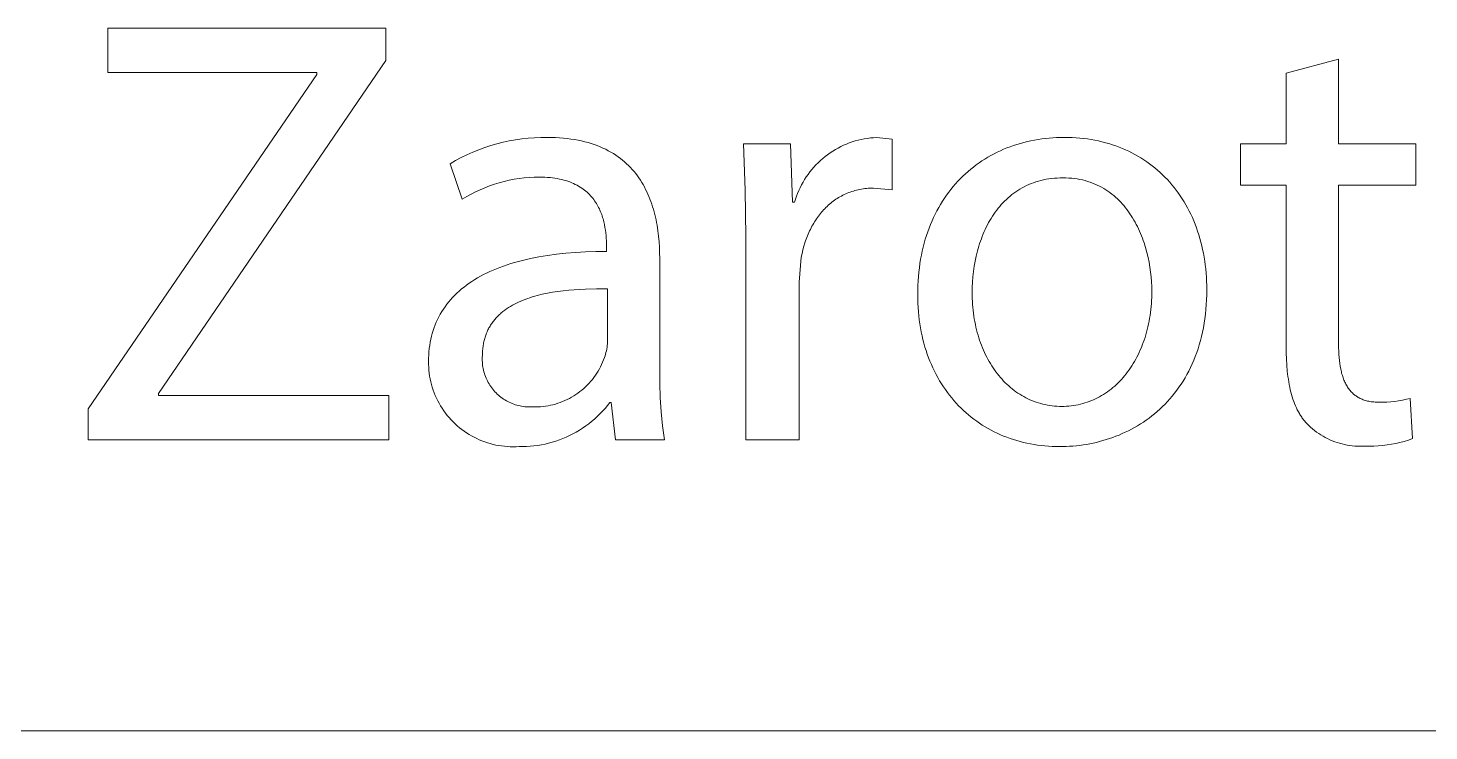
# Model space of a CAD drawing. Header units: millimetres. Extents: x -987 to 2591, y -102 to 2398.
# Drawn here: x 1984.7 to 2066.8, y -101.8 to -60.6 of the extents above; entities that cross this region are included whole.
import ezdxf

# ---------------------------------------------------------------- set-up
doc = ezdxf.new("R2010")
doc.units = ezdxf.units.MM
doc.header["$MEASUREMENT"] = 0
doc.layers.add('Domyślny', color=7, linetype='Continuous', true_color=0x000000)

msp = doc.modelspace()

# ---------------------------------------------------------------- linework, layer by layer
at = {"layer": 'Domyślny', "color": 18, "lineweight": 15, "true_color": 0x000000}
for p, q in [((1989.422, -63.223), (1989.422, -60.614)), ((1989.422, -60.614), (2005.72, -60.614)), ((2005.72, -60.614), (2005.72, -62.508)), ((2005.72, -62.508), (1992.4, -82.023)), ((2058.479, -63.262), (2061.552, -62.44)), ((2061.552, -62.44), (2061.552, -67.408)), ((1988.278, -82.928), (2001.669, -63.33)), ((2001.669, -63.223), (1989.422, -63.223)), ((2001.669, -63.33), (2001.669, -63.223)), ((2058.479, -67.408), (2058.479, -63.262)), ((2012.221, -67.396), (2012.583, -67.305)), ((2012.583, -67.305), (2012.948, -67.227)), ((2012.948, -67.227), (2013.316, -67.161)), ((2013.316, -67.161), (2013.686, -67.108)), ((2013.686, -67.108), (2014.057, -67.068)), ((2014.057, -67.068), (2014.429, -67.041)), ((2014.429, -67.041), (2014.802, -67.026)), ((2014.802, -67.026), (2015.176, -67.025)), ((2015.176, -67.025), (2015.421, -67.027)), ((2015.421, -67.027), (2015.66, -67.035)), ((2015.66, -67.035), (2015.894, -67.048)), ((2015.894, -67.048), (2016.122, -67.066)), ((2016.122, -67.066), (2016.344, -67.089)), ((2016.344, -67.089), (2016.561, -67.117)), ((2016.561, -67.117), (2016.772, -67.15)), ((2016.772, -67.15), (2016.978, -67.187)), ((2016.978, -67.187), (2017.178, -67.229)), ((2017.178, -67.229), (2017.373, -67.276)), ((2017.373, -67.276), (2017.563, -67.327)), ((2032.877, -67.347), (2033.048, -67.287)), ((2033.048, -67.287), (2033.222, -67.233)), ((2033.222, -67.233), (2033.397, -67.185)), ((2033.397, -67.185), (2033.573, -67.143)), ((2033.573, -67.143), (2033.751, -67.108)), ((2033.751, -67.108), (2033.93, -67.078)), ((2033.93, -67.078), (2034.111, -67.055)), ((2034.111, -67.055), (2034.291, -67.038)), ((2034.291, -67.038), (2034.472, -67.027)), ((2034.472, -67.027), (2035.378, -67.122)), ((2035.378, -67.122), (2035.378, -70.101)), ((2042.901, -67.372), (2043.105, -67.316)), ((2043.105, -67.316), (2043.311, -67.265)), ((2043.311, -67.265), (2043.518, -67.219)), ((2043.518, -67.219), (2043.728, -67.177)), ((2043.728, -67.177), (2043.94, -67.141)), ((2043.94, -67.141), (2044.154, -67.109)), ((2044.154, -67.109), (2044.369, -67.082)), ((2044.369, -67.082), (2044.587, -67.06)), ((2044.587, -67.06), (2044.806, -67.042)), ((2044.806, -67.042), (2045.026, -67.03)), ((2045.026, -67.03), (2045.249, -67.022)), ((2045.249, -67.022), (2045.472, -67.02)), ((2045.472, -67.02), (2045.705, -67.023)), ((2045.705, -67.023), (2045.934, -67.031)), ((2045.934, -67.031), (2046.162, -67.044)), ((2046.162, -67.044), (2046.387, -67.062)), ((2046.387, -67.062), (2046.609, -67.085)), ((2046.609, -67.085), (2046.829, -67.114)), ((2046.829, -67.114), (2047.046, -67.147)), ((2047.046, -67.147), (2047.261, -67.186)), ((2047.261, -67.186), (2047.473, -67.229)), ((2047.473, -67.229), (2047.682, -67.278)), ((2047.682, -67.278), (2047.889, -67.331)), ((2010.134, -68.2), (2010.47, -68.036)), ((2010.47, -68.036), (2010.811, -67.884)), ((2010.811, -67.884), (2011.157, -67.744)), ((2011.157, -67.744), (2011.508, -67.616)), ((2011.508, -67.616), (2011.862, -67.5)), ((2011.862, -67.5), (2012.221, -67.396)), ((2017.563, -67.327), (2017.748, -67.382)), ((2017.748, -67.382), (2017.928, -67.441)), ((2017.928, -67.441), (2018.102, -67.505)), ((2018.102, -67.505), (2018.272, -67.573)), ((2018.272, -67.573), (2018.437, -67.645)), ((2018.437, -67.645), (2018.597, -67.721)), ((2018.597, -67.721), (2018.752, -67.8)), ((2018.752, -67.8), (2018.902, -67.884)), ((2018.902, -67.884), (2019.048, -67.971)), ((2019.048, -67.971), (2019.189, -68.061)), ((2019.189, -68.061), (2019.325, -68.155)), ((2026.781, -70.118), (2026.669, -67.408)), ((2026.669, -67.408), (2029.421, -67.408)), ((2029.421, -67.408), (2029.54, -70.816)), ((2031.318, -68.259), (2031.458, -68.144)), ((2031.458, -68.144), (2031.603, -68.034)), ((2031.603, -68.034), (2031.751, -67.929)), ((2031.751, -67.929), (2031.903, -67.829)), ((2031.903, -67.829), (2032.058, -67.735)), ((2032.058, -67.735), (2032.216, -67.646)), ((2032.216, -67.646), (2032.377, -67.563)), ((2032.377, -67.563), (2032.541, -67.485)), ((2032.541, -67.485), (2032.708, -67.413)), ((2032.708, -67.413), (2032.877, -67.347)), ((2040.998, -68.184), (2041.177, -68.082)), ((2041.177, -68.082), (2041.358, -67.985)), ((2041.358, -67.985), (2041.542, -67.892)), ((2041.542, -67.892), (2041.729, -67.804)), ((2041.729, -67.804), (2041.918, -67.72)), ((2041.918, -67.72), (2042.11, -67.641)), ((2042.11, -67.641), (2042.304, -67.567)), ((2042.304, -67.567), (2042.501, -67.497)), ((2042.501, -67.497), (2042.7, -67.432)), ((2042.7, -67.432), (2042.901, -67.372)), ((2047.889, -67.331), (2048.092, -67.389)), ((2048.092, -67.389), (2048.293, -67.452)), ((2048.293, -67.452), (2048.491, -67.52)), ((2048.491, -67.52), (2048.686, -67.592)), ((2048.686, -67.592), (2048.878, -67.669)), ((2048.878, -67.669), (2049.067, -67.75)), ((2049.067, -67.75), (2049.253, -67.836)), ((2049.253, -67.836), (2049.436, -67.927)), ((2049.436, -67.927), (2049.616, -68.022)), ((2049.616, -68.022), (2049.793, -68.121)), ((2049.793, -68.121), (2049.966, -68.225)), ((2055.798, -69.815), (2055.798, -67.408)), ((2055.798, -67.408), (2058.479, -67.408)), ((2061.552, -67.408), (2066.068, -67.408)), ((2066.068, -67.408), (2066.068, -69.815)), ((2009.481, -68.562), (2009.804, -68.375)), ((2010.196, -70.647), (2009.481, -68.562)), ((2009.804, -68.375), (2010.134, -68.2)), ((2019.325, -68.155), (2019.457, -68.253)), ((2019.457, -68.253), (2019.585, -68.354)), ((2019.585, -68.354), (2019.708, -68.458)), ((2019.708, -68.458), (2019.827, -68.565)), ((2019.827, -68.565), (2019.942, -68.675)), ((2019.942, -68.675), (2020.052, -68.788)), ((2020.052, -68.788), (2020.159, -68.904)), ((2020.159, -68.904), (2020.261, -69.023)), ((2030.566, -69.044), (2030.68, -68.903)), ((2030.68, -68.903), (2030.798, -68.765)), ((2030.798, -68.765), (2030.921, -68.632)), ((2030.921, -68.632), (2031.049, -68.503)), ((2031.049, -68.503), (2031.181, -68.378)), ((2031.181, -68.378), (2031.318, -68.259)), ((2039.833, -69.021), (2039.99, -68.888)), ((2039.99, -68.888), (2040.15, -68.76)), ((2040.15, -68.76), (2040.314, -68.636)), ((2040.314, -68.636), (2040.48, -68.516)), ((2040.48, -68.516), (2040.65, -68.401)), ((2040.65, -68.401), (2040.823, -68.29)), ((2040.823, -68.29), (2040.998, -68.184)), ((2049.966, -68.225), (2050.136, -68.333)), ((2050.136, -68.333), (2050.303, -68.446)), ((2050.303, -68.446), (2050.467, -68.562)), ((2050.467, -68.562), (2050.627, -68.683)), ((2050.627, -68.683), (2050.784, -68.808)), ((2050.784, -68.808), (2050.937, -68.937)), ((2050.937, -68.937), (2051.087, -69.07)), ((2012.078, -69.767), (2011.797, -69.864)), ((2012.362, -69.68), (2012.078, -69.767)), ((2012.65, -69.603), (2012.362, -69.68)), ((2012.939, -69.536), (2012.65, -69.603)), ((2013.231, -69.479), (2012.939, -69.536)), ((2013.525, -69.432), (2013.231, -69.479)), ((2013.82, -69.395), (2013.525, -69.432)), ((2014.117, -69.369), (2013.82, -69.395)), ((2014.414, -69.353), (2014.117, -69.369)), ((2014.711, -69.348), (2014.414, -69.353)), ((2014.875, -69.35), (2014.711, -69.348)), ((2015.034, -69.355), (2014.875, -69.35)), ((2015.188, -69.365), (2015.034, -69.355)), ((2015.338, -69.377), (2015.188, -69.365)), ((2015.484, -69.393), (2015.338, -69.377)), ((2015.626, -69.413), (2015.484, -69.393)), ((2015.763, -69.435), (2015.626, -69.413)), ((2015.896, -69.461), (2015.763, -69.435)), ((2016.025, -69.49), (2015.896, -69.461)), ((2016.15, -69.522), (2016.025, -69.49)), ((2016.271, -69.557), (2016.15, -69.522)), ((2016.388, -69.595), (2016.271, -69.557)), ((2016.501, -69.635), (2016.388, -69.595)), ((2016.611, -69.679), (2016.501, -69.635)), ((2016.716, -69.724), (2016.611, -69.679)), ((2016.818, -69.773), (2016.716, -69.724)), ((2016.917, -69.823), (2016.818, -69.773)), ((2020.261, -69.023), (2020.359, -69.145)), ((2020.359, -69.145), (2020.454, -69.269)), ((2020.454, -69.269), (2020.544, -69.396)), ((2020.544, -69.396), (2020.631, -69.525)), ((2020.631, -69.525), (2020.714, -69.657)), ((2020.714, -69.657), (2020.793, -69.79)), ((2030.075, -69.806), (2030.163, -69.647)), ((2030.163, -69.647), (2030.255, -69.491)), ((2030.255, -69.491), (2030.354, -69.339)), ((2030.354, -69.339), (2030.457, -69.19)), ((2030.457, -69.19), (2030.566, -69.044)), ((2038.962, -69.907), (2039.098, -69.748)), ((2039.098, -69.748), (2039.238, -69.594)), ((2039.238, -69.594), (2039.381, -69.444)), ((2039.381, -69.444), (2039.528, -69.299)), ((2039.528, -69.299), (2039.679, -69.158)), ((2039.679, -69.158), (2039.833, -69.021)), ((2043.393, -69.787), (2043.259, -69.847)), ((2043.529, -69.73), (2043.393, -69.787)), ((2043.669, -69.678), (2043.529, -69.73)), ((2043.811, -69.629), (2043.669, -69.678)), ((2043.956, -69.585), (2043.811, -69.629)), ((2044.105, -69.545), (2043.956, -69.585)), ((2044.256, -69.51), (2044.105, -69.545)), ((2044.411, -69.479), (2044.256, -69.51)), ((2044.568, -69.452), (2044.411, -69.479)), ((2044.729, -69.43), (2044.568, -69.452)), ((2044.892, -69.413), (2044.729, -69.43)), ((2045.059, -69.401), (2044.892, -69.413)), ((2045.228, -69.393), (2045.059, -69.401)), ((2045.401, -69.391), (2045.228, -69.393)), ((2045.574, -69.394), (2045.401, -69.391)), ((2045.744, -69.402), (2045.574, -69.394)), ((2045.911, -69.415), (2045.744, -69.402)), ((2046.074, -69.433), (2045.911, -69.415)), ((2046.234, -69.457), (2046.074, -69.433)), ((2046.391, -69.485), (2046.234, -69.457)), ((2046.545, -69.518), (2046.391, -69.485)), ((2046.695, -69.556), (2046.545, -69.518)), ((2046.843, -69.599), (2046.695, -69.556)), ((2046.987, -69.646), (2046.843, -69.599)), ((2047.128, -69.697), (2046.987, -69.646)), ((2047.266, -69.753), (2047.128, -69.697)), ((2047.401, -69.813), (2047.266, -69.753)), ((2051.087, -69.07), (2051.234, -69.207)), ((2051.234, -69.207), (2051.376, -69.349)), ((2051.376, -69.349), (2051.516, -69.494)), ((2051.516, -69.494), (2051.651, -69.643)), ((2051.651, -69.643), (2051.783, -69.795)), ((2010.451, -70.493), (2010.196, -70.647)), ((2010.711, -70.349), (2010.451, -70.493)), ((2010.976, -70.214), (2010.711, -70.349)), ((2011.245, -70.088), (2010.976, -70.214)), ((2011.519, -69.971), (2011.245, -70.088)), ((2011.797, -69.864), (2011.519, -69.971)), ((2017.012, -69.876), (2016.917, -69.823)), ((2017.103, -69.931), (2017.012, -69.876)), ((2017.191, -69.989), (2017.103, -69.931)), ((2017.276, -70.048), (2017.191, -69.989)), ((2017.357, -70.11), (2017.276, -70.048)), ((2017.435, -70.173), (2017.357, -70.11)), ((2017.51, -70.238), (2017.435, -70.173)), ((2017.582, -70.305), (2017.51, -70.238)), ((2017.651, -70.374), (2017.582, -70.305)), ((2017.717, -70.444), (2017.651, -70.374)), ((2017.78, -70.515), (2017.717, -70.444)), ((2017.84, -70.588), (2017.78, -70.515)), ((2017.897, -70.663), (2017.84, -70.588)), ((2020.793, -69.79), (2020.869, -69.927)), ((2020.869, -69.927), (2020.941, -70.065)), ((2020.941, -70.065), (2021.009, -70.205)), ((2021.009, -70.205), (2021.074, -70.347)), ((2021.074, -70.347), (2021.136, -70.491)), ((2021.136, -70.491), (2021.194, -70.637)), ((2026.812, -72.829), (2026.781, -70.118)), ((2029.724, -70.642), (2029.782, -70.47)), ((2029.782, -70.47), (2029.847, -70.3)), ((2029.847, -70.3), (2029.917, -70.133)), ((2029.917, -70.133), (2029.993, -69.968)), ((2029.993, -69.968), (2030.075, -69.806)), ((2032.168, -70.599), (2032.09, -70.65)), ((2032.248, -70.549), (2032.168, -70.599)), ((2032.33, -70.501), (2032.248, -70.549)), ((2032.412, -70.456), (2032.33, -70.501)), ((2032.496, -70.412), (2032.412, -70.456)), ((2032.58, -70.37), (2032.496, -70.412)), ((2032.666, -70.331), (2032.58, -70.37)), ((2032.753, -70.293), (2032.666, -70.331)), ((2032.842, -70.258), (2032.753, -70.293)), ((2032.931, -70.224), (2032.842, -70.258)), ((2033.021, -70.193), (2032.931, -70.224)), ((2033.113, -70.164), (2033.021, -70.193)), ((2033.206, -70.138), (2033.113, -70.164)), ((2033.299, -70.113), (2033.206, -70.138)), ((2033.394, -70.091), (2033.299, -70.113)), ((2033.49, -70.07), (2033.394, -70.091)), ((2033.587, -70.053), (2033.49, -70.07)), ((2033.685, -70.037), (2033.587, -70.053)), ((2033.784, -70.024), (2033.685, -70.037)), ((2033.884, -70.013), (2033.784, -70.024)), ((2033.985, -70.005), (2033.884, -70.013)), ((2034.087, -69.999), (2033.985, -70.005)), ((2034.19, -69.995), (2034.087, -69.999)), ((2034.294, -69.994), (2034.19, -69.995)), ((2035.378, -70.101), (2034.294, -69.994)), ((2038.338, -70.76), (2038.455, -70.581)), ((2038.455, -70.581), (2038.576, -70.407)), ((2038.576, -70.407), (2038.701, -70.236)), ((2038.701, -70.236), (2038.829, -70.069)), ((2038.829, -70.069), (2038.962, -69.907)), ((2042.187, -70.557), (2042.082, -70.653)), ((2042.295, -70.465), (2042.187, -70.557)), ((2042.405, -70.375), (2042.295, -70.465)), ((2042.519, -70.289), (2042.405, -70.375)), ((2042.635, -70.207), (2042.519, -70.289)), ((2042.754, -70.128), (2042.635, -70.207)), ((2042.876, -70.052), (2042.754, -70.128)), ((2043.001, -69.98), (2042.876, -70.052)), ((2043.128, -69.912), (2043.001, -69.98)), ((2043.259, -69.847), (2043.128, -69.912)), ((2047.533, -69.877), (2047.401, -69.813)), ((2047.662, -69.945), (2047.533, -69.877)), ((2047.788, -70.017), (2047.662, -69.945)), ((2047.91, -70.093), (2047.788, -70.017)), ((2048.03, -70.173), (2047.91, -70.093)), ((2048.147, -70.256), (2048.03, -70.173)), ((2048.261, -70.342), (2048.147, -70.256)), ((2048.372, -70.432), (2048.261, -70.342)), ((2048.48, -70.526), (2048.372, -70.432)), ((2048.585, -70.622), (2048.48, -70.526)), ((2051.783, -69.795), (2051.911, -69.952)), ((2051.911, -69.952), (2052.036, -70.112)), ((2052.036, -70.112), (2052.156, -70.276)), ((2052.156, -70.276), (2052.273, -70.444)), ((2052.273, -70.444), (2052.386, -70.615)), ((2058.479, -69.815), (2055.798, -69.815)), ((2058.479, -79.274), (2058.479, -69.815)), ((2066.068, -69.815), (2061.552, -69.815)), ((2061.552, -69.815), (2061.552, -79.155)), ((2017.952, -70.738), (2017.897, -70.663)), ((2018.004, -70.815), (2017.952, -70.738)), ((2018.053, -70.893), (2018.004, -70.815)), ((2018.1, -70.971), (2018.053, -70.893)), ((2018.144, -71.051), (2018.1, -70.971)), ((2018.186, -71.131), (2018.144, -71.051)), ((2018.226, -71.212), (2018.186, -71.131)), ((2018.264, -71.294), (2018.226, -71.212)), ((2018.299, -71.376), (2018.264, -71.294)), ((2018.332, -71.459), (2018.299, -71.376)), ((2021.194, -70.637), (2021.25, -70.784)), ((2021.25, -70.784), (2021.301, -70.933)), ((2021.301, -70.933), (2021.35, -71.084)), ((2021.35, -71.084), (2021.396, -71.236)), ((2021.396, -71.236), (2021.439, -71.389)), ((2021.439, -71.389), (2021.479, -71.543)), ((2029.54, -70.816), (2029.671, -70.816)), ((2029.671, -70.816), (2029.724, -70.642)), ((2031.243, -71.412), (2031.181, -71.487)), ((2031.306, -71.339), (2031.243, -71.412)), ((2031.371, -71.268), (2031.306, -71.339)), ((2031.437, -71.198), (2031.371, -71.268)), ((2031.504, -71.13), (2031.437, -71.198)), ((2031.573, -71.064), (2031.504, -71.13)), ((2031.643, -70.999), (2031.573, -71.064)), ((2031.714, -70.936), (2031.643, -70.999)), ((2031.787, -70.875), (2031.714, -70.936)), ((2031.861, -70.816), (2031.787, -70.875)), ((2031.936, -70.759), (2031.861, -70.816)), ((2032.012, -70.704), (2031.936, -70.759)), ((2032.09, -70.65), (2032.012, -70.704)), ((2037.91, -71.517), (2038.011, -71.322)), ((2038.011, -71.322), (2038.116, -71.131)), ((2038.116, -71.131), (2038.225, -70.944)), ((2038.225, -70.944), (2038.338, -70.76)), ((2041.427, -71.404), (2041.344, -71.522)), ((2041.512, -71.289), (2041.427, -71.404)), ((2041.6, -71.176), (2041.512, -71.289)), ((2041.691, -71.066), (2041.6, -71.176)), ((2041.785, -70.958), (2041.691, -71.066)), ((2041.881, -70.854), (2041.785, -70.958)), ((2041.98, -70.752), (2041.881, -70.854)), ((2042.082, -70.653), (2041.98, -70.752)), ((2048.687, -70.721), (2048.585, -70.622)), ((2048.786, -70.824), (2048.687, -70.721)), ((2048.883, -70.929), (2048.786, -70.824)), ((2048.976, -71.037), (2048.883, -70.929)), ((2049.067, -71.148), (2048.976, -71.037)), ((2049.155, -71.261), (2049.067, -71.148)), ((2049.24, -71.377), (2049.155, -71.261)), ((2049.323, -71.495), (2049.24, -71.377)), ((2052.386, -70.615), (2052.494, -70.79)), ((2052.494, -70.79), (2052.599, -70.969)), ((2052.599, -70.969), (2052.7, -71.15)), ((2052.7, -71.15), (2052.797, -71.336)), ((2052.797, -71.336), (2052.89, -71.525)), ((2018.363, -71.542), (2018.332, -71.459)), ((2018.392, -71.626), (2018.363, -71.542)), ((2018.418, -71.709), (2018.392, -71.626)), ((2018.444, -71.793), (2018.418, -71.709)), ((2018.467, -71.877), (2018.444, -71.793)), ((2018.488, -71.96), (2018.467, -71.877)), ((2018.508, -72.044), (2018.488, -71.96)), ((2018.526, -72.127), (2018.508, -72.044)), ((2018.557, -72.293), (2018.526, -72.127)), ((2021.479, -71.543), (2021.515, -71.699)), ((2021.515, -71.699), (2021.549, -71.856)), ((2021.549, -71.856), (2021.581, -72.013)), ((2021.581, -72.013), (2021.609, -72.172)), ((2021.609, -72.172), (2021.659, -72.491)), ((2030.687, -72.23), (2030.639, -72.32)), ((2030.736, -72.141), (2030.687, -72.23)), ((2030.787, -72.054), (2030.736, -72.141)), ((2030.839, -71.969), (2030.787, -72.054)), ((2030.892, -71.885), (2030.839, -71.969)), ((2030.947, -71.802), (2030.892, -71.885)), ((2031.004, -71.721), (2030.947, -71.802)), ((2031.061, -71.641), (2031.004, -71.721)), ((2031.121, -71.563), (2031.061, -71.641)), ((2031.181, -71.487), (2031.121, -71.563)), ((2037.551, -72.338), (2037.634, -72.127)), ((2037.634, -72.127), (2037.722, -71.919)), ((2037.722, -71.919), (2037.814, -71.716)), ((2037.814, -71.716), (2037.91, -71.517)), ((2040.972, -72.146), (2040.905, -72.277)), ((2041.041, -72.017), (2040.972, -72.146)), ((2041.113, -71.89), (2041.041, -72.017)), ((2041.187, -71.765), (2041.113, -71.89)), ((2041.264, -71.642), (2041.187, -71.765)), ((2041.344, -71.522), (2041.264, -71.642)), ((2049.402, -71.616), (2049.323, -71.495)), ((2049.479, -71.738), (2049.402, -71.616)), ((2049.554, -71.863), (2049.479, -71.738)), ((2049.625, -71.989), (2049.554, -71.863)), ((2049.694, -72.118), (2049.625, -71.989)), ((2049.76, -72.248), (2049.694, -72.118)), ((2049.824, -72.379), (2049.76, -72.248)), ((2052.89, -71.525), (2052.979, -71.717)), ((2052.979, -71.717), (2053.063, -71.912)), ((2053.063, -71.912), (2053.143, -72.111)), ((2053.143, -72.111), (2053.219, -72.312)), ((2018.583, -72.457), (2018.557, -72.293)), ((2018.603, -72.618), (2018.583, -72.457)), ((2018.619, -72.776), (2018.603, -72.618)), ((2018.63, -72.931), (2018.619, -72.776)), ((2018.637, -73.08), (2018.63, -72.931)), ((2021.659, -72.491), (2021.698, -72.813)), ((2021.698, -72.813), (2021.728, -73.137)), ((2026.812, -84.743), (2026.812, -72.829)), ((2030.347, -72.987), (2030.312, -73.088)), ((2030.384, -72.888), (2030.347, -72.987)), ((2030.423, -72.79), (2030.384, -72.888)), ((2030.463, -72.693), (2030.423, -72.79)), ((2030.505, -72.598), (2030.463, -72.693)), ((2030.548, -72.504), (2030.505, -72.598)), ((2030.593, -72.411), (2030.548, -72.504)), ((2030.639, -72.32), (2030.593, -72.411)), ((2037.265, -73.22), (2037.329, -72.994)), ((2037.329, -72.994), (2037.399, -72.771)), ((2037.399, -72.771), (2037.473, -72.553)), ((2037.473, -72.553), (2037.551, -72.338)), ((2040.613, -72.959), (2040.562, -73.1)), ((2040.666, -72.819), (2040.613, -72.959)), ((2040.722, -72.681), (2040.666, -72.819)), ((2040.78, -72.544), (2040.722, -72.681)), ((2040.842, -72.41), (2040.78, -72.544)), ((2040.905, -72.277), (2040.842, -72.41)), ((2049.885, -72.513), (2049.824, -72.379)), ((2049.943, -72.647), (2049.885, -72.513)), ((2049.999, -72.783), (2049.943, -72.647)), ((2050.052, -72.921), (2049.999, -72.783)), ((2050.103, -73.059), (2050.052, -72.921)), ((2050.151, -73.198), (2050.103, -73.059)), ((2053.219, -72.312), (2053.291, -72.518)), ((2053.291, -72.518), (2053.358, -72.726)), ((2053.358, -72.726), (2053.421, -72.937)), ((2053.421, -72.937), (2053.48, -73.151)), ((2015.194, -73.936), (2015.724, -73.865)), ((2015.724, -73.865), (2016.272, -73.807)), ((2016.272, -73.807), (2016.838, -73.762)), ((2016.838, -73.762), (2017.422, -73.731)), ((2017.422, -73.731), (2018.024, -73.713)), ((2018.024, -73.713), (2018.643, -73.708)), ((2018.641, -73.225), (2018.637, -73.08)), ((2018.643, -73.363), (2018.641, -73.225)), ((2018.643, -73.708), (2018.643, -73.363)), ((2021.728, -73.137), (2021.748, -73.462)), ((2021.748, -73.462), (2021.76, -73.788)), ((2021.76, -73.788), (2021.764, -74.113)), ((2030.108, -73.824), (2030.064, -74.044)), ((2030.158, -73.608), (2030.108, -73.824)), ((2030.215, -73.397), (2030.158, -73.608)), ((2030.278, -73.19), (2030.215, -73.397)), ((2030.312, -73.088), (2030.278, -73.19)), ((2037.1, -73.923), (2037.15, -73.685)), ((2037.15, -73.685), (2037.205, -73.451)), ((2037.205, -73.451), (2037.265, -73.22)), ((2040.347, -73.826), (2040.312, -73.974)), ((2040.385, -73.678), (2040.347, -73.826)), ((2040.425, -73.532), (2040.385, -73.678)), ((2040.468, -73.387), (2040.425, -73.532)), ((2040.514, -73.243), (2040.468, -73.387)), ((2040.562, -73.1), (2040.514, -73.243)), ((2050.196, -73.338), (2050.151, -73.198)), ((2050.239, -73.479), (2050.196, -73.338)), ((2050.318, -73.764), (2050.239, -73.479)), ((2050.387, -74.05), (2050.318, -73.764)), ((2053.48, -73.151), (2053.534, -73.368)), ((2053.534, -73.368), (2053.584, -73.589)), ((2053.584, -73.589), (2053.629, -73.812)), ((2053.629, -73.812), (2053.669, -74.038)), ((2012.002, -74.796), (2012.2, -74.714)), ((2012.2, -74.714), (2012.402, -74.635)), ((2012.402, -74.635), (2012.609, -74.559)), ((2012.609, -74.559), (2012.821, -74.486)), ((2012.821, -74.486), (2013.037, -74.417)), ((2013.037, -74.417), (2013.258, -74.35)), ((2013.258, -74.35), (2013.484, -74.287)), ((2013.484, -74.287), (2013.714, -74.227)), ((2013.714, -74.227), (2014.189, -74.117)), ((2014.189, -74.117), (2014.683, -74.02)), ((2014.683, -74.02), (2015.194, -73.936)), ((2021.764, -74.113), (2021.764, -80.606)), ((2030.064, -74.044), (2029.933, -75.51)), ((2036.951, -74.911), (2036.98, -74.659)), ((2036.98, -74.659), (2037.015, -74.41)), ((2037.015, -74.41), (2037.055, -74.164)), ((2037.055, -74.164), (2037.1, -73.923)), ((2040.195, -74.576), (2040.152, -74.881)), ((2040.248, -74.273), (2040.195, -74.576)), ((2040.312, -73.974), (2040.248, -74.273)), ((2050.446, -74.337), (2050.387, -74.05)), ((2050.496, -74.624), (2050.446, -74.337)), ((2050.536, -74.912), (2050.496, -74.624)), ((2053.669, -74.038), (2053.705, -74.267)), ((2053.705, -74.267), (2053.736, -74.498)), ((2053.736, -74.498), (2053.763, -74.732)), ((2010.598, -75.565), (2010.756, -75.458)), ((2010.756, -75.458), (2010.92, -75.354)), ((2010.92, -75.354), (2011.088, -75.253)), ((2011.088, -75.253), (2011.261, -75.155)), ((2011.261, -75.155), (2011.439, -75.061)), ((2011.439, -75.061), (2011.622, -74.969)), ((2011.622, -74.969), (2011.81, -74.881)), ((2011.81, -74.881), (2012.002, -74.796)), ((2029.933, -75.51), (2029.933, -84.743)), ((2036.894, -75.691), (2036.907, -75.428)), ((2036.907, -75.428), (2036.926, -75.168)), ((2036.926, -75.168), (2036.951, -74.911)), ((2040.094, -75.495), (2040.08, -75.803)), ((2040.118, -75.187), (2040.094, -75.495)), ((2040.152, -74.881), (2040.118, -75.187)), ((2050.568, -75.197), (2050.536, -74.912)), ((2050.59, -75.481), (2050.568, -75.197)), ((2050.603, -75.762), (2050.59, -75.481)), ((2053.763, -74.732), (2053.785, -74.969)), ((2053.785, -74.969), (2053.802, -75.209)), ((2053.802, -75.209), (2053.814, -75.451)), ((2053.814, -75.451), (2053.821, -75.696)), ((2009.628, -76.399), (2009.751, -76.27)), ((2009.751, -76.27), (2009.88, -76.145)), ((2009.88, -76.145), (2010.013, -76.023)), ((2010.013, -76.023), (2010.152, -75.904)), ((2010.152, -75.904), (2010.296, -75.788)), ((2010.296, -75.788), (2010.444, -75.675)), ((2010.444, -75.675), (2010.598, -75.565)), ((2014.441, -76.329), (2014.299, -76.371)), ((2014.585, -76.289), (2014.441, -76.329)), ((2014.879, -76.216), (2014.585, -76.289)), ((2015.18, -76.152), (2014.879, -76.216)), ((2015.486, -76.096), (2015.18, -76.152)), ((2015.798, -76.048), (2015.486, -76.096)), ((2016.115, -76.007), (2015.798, -76.048)), ((2016.435, -75.973), (2016.115, -76.007)), ((2016.758, -75.946), (2016.435, -75.973)), ((2017.084, -75.925), (2016.758, -75.946)), ((2017.41, -75.91), (2017.084, -75.925)), ((2018.064, -75.896), (2017.41, -75.91)), ((2018.714, -75.9), (2018.064, -75.896)), ((2018.714, -78.915), (2018.714, -75.9)), ((2036.883, -76.229), (2036.885, -75.959)), ((2036.885, -76.485), (2036.883, -76.229)), ((2036.885, -75.959), (2036.894, -75.691)), ((2040.08, -75.803), (2040.075, -76.11)), ((2040.075, -76.11), (2040.077, -76.288)), ((2040.077, -76.288), (2040.082, -76.464)), ((2050.601, -76.402), (2050.606, -76.221)), ((2050.607, -76.039), (2050.603, -75.762)), ((2050.606, -76.221), (2050.607, -76.039)), ((2053.821, -76.241), (2053.811, -76.533)), ((2053.821, -75.696), (2053.824, -75.943)), ((2053.824, -75.943), (2053.821, -76.241)), ((2008.993, -77.23), (2009.086, -77.084)), ((2009.086, -77.084), (2009.184, -76.941)), ((2009.184, -76.941), (2009.287, -76.801)), ((2009.287, -76.801), (2009.396, -76.664)), ((2009.396, -76.664), (2009.509, -76.53)), ((2009.509, -76.53), (2009.628, -76.399)), ((2012.683, -77.147), (2012.58, -77.226)), ((2012.79, -77.071), (2012.683, -77.147)), ((2012.899, -76.998), (2012.79, -77.071)), ((2013.013, -76.928), (2012.899, -76.998)), ((2013.129, -76.86), (2013.013, -76.928)), ((2013.248, -76.796), (2013.129, -76.86)), ((2013.37, -76.733), (2013.248, -76.796)), ((2013.495, -76.674), (2013.37, -76.733)), ((2013.623, -76.617), (2013.495, -76.674)), ((2013.754, -76.563), (2013.623, -76.617)), ((2013.886, -76.512), (2013.754, -76.563)), ((2014.022, -76.462), (2013.886, -76.512)), ((2014.159, -76.416), (2014.022, -76.462)), ((2014.299, -76.371), (2014.159, -76.416)), ((2036.893, -76.737), (2036.885, -76.485)), ((2036.906, -76.986), (2036.893, -76.737)), ((2036.924, -77.233), (2036.906, -76.986)), ((2040.082, -76.464), (2040.09, -76.638)), ((2040.09, -76.638), (2040.101, -76.811)), ((2040.101, -76.811), (2040.115, -76.983)), ((2040.115, -76.983), (2040.132, -77.153)), ((2040.132, -77.153), (2040.152, -77.321)), ((2050.528, -77.28), (2050.549, -77.108)), ((2050.549, -77.108), (2050.566, -76.934)), ((2050.566, -76.934), (2050.581, -76.758)), ((2050.581, -76.758), (2050.592, -76.581)), ((2050.592, -76.581), (2050.601, -76.402)), ((2053.773, -77.101), (2053.745, -77.377)), ((2053.795, -76.819), (2053.773, -77.101)), ((2053.811, -76.533), (2053.795, -76.819)), ((2008.606, -78.004), (2008.673, -77.843)), ((2008.673, -77.843), (2008.746, -77.686)), ((2008.746, -77.686), (2008.823, -77.531)), ((2008.823, -77.531), (2008.905, -77.379)), ((2008.905, -77.379), (2008.993, -77.23)), ((2011.889, -77.971), (2011.855, -78.024)), ((2011.925, -77.918), (2011.889, -77.971)), ((2011.961, -77.866), (2011.925, -77.918)), ((2011.999, -77.815), (2011.961, -77.866)), ((2012.038, -77.765), (2011.999, -77.815)), ((2012.078, -77.716), (2012.038, -77.765)), ((2012.118, -77.667), (2012.078, -77.716)), ((2012.16, -77.62), (2012.118, -77.667)), ((2012.203, -77.573), (2012.16, -77.62)), ((2012.247, -77.527), (2012.203, -77.573)), ((2012.292, -77.482), (2012.247, -77.527)), ((2012.337, -77.437), (2012.292, -77.482)), ((2012.384, -77.393), (2012.337, -77.437)), ((2012.432, -77.351), (2012.384, -77.393)), ((2012.48, -77.308), (2012.432, -77.351)), ((2012.529, -77.267), (2012.48, -77.308)), ((2012.58, -77.226), (2012.529, -77.267)), ((2036.948, -77.476), (2036.924, -77.233)), ((2036.976, -77.715), (2036.948, -77.476)), ((2037.009, -77.952), (2036.976, -77.715)), ((2037.047, -78.186), (2037.009, -77.952)), ((2040.152, -77.321), (2040.176, -77.488)), ((2040.176, -77.488), (2040.202, -77.653)), ((2040.202, -77.653), (2040.231, -77.816)), ((2040.231, -77.816), (2040.263, -77.978)), ((2040.263, -77.978), (2040.298, -78.137)), ((2050.378, -78.112), (2050.414, -77.95)), ((2050.414, -77.95), (2050.447, -77.785)), ((2050.447, -77.785), (2050.477, -77.619)), ((2050.477, -77.619), (2050.504, -77.45)), ((2050.504, -77.45), (2050.528, -77.28)), ((2053.671, -77.915), (2053.625, -78.175)), ((2053.711, -77.649), (2053.671, -77.915)), ((2053.745, -77.377), (2053.711, -77.649)), ((2008.351, -78.85), (2008.391, -78.675)), ((2008.391, -78.675), (2008.437, -78.503)), ((2008.437, -78.503), (2008.488, -78.334)), ((2008.488, -78.334), (2008.545, -78.167)), ((2008.545, -78.167), (2008.606, -78.004)), ((2011.509, -78.798), (2011.491, -78.864)), ((2011.529, -78.733), (2011.509, -78.798)), ((2011.549, -78.669), (2011.529, -78.733)), ((2011.571, -78.606), (2011.549, -78.669)), ((2011.594, -78.544), (2011.571, -78.606)), ((2011.619, -78.483), (2011.594, -78.544)), ((2011.644, -78.422), (2011.619, -78.483)), ((2011.671, -78.363), (2011.644, -78.422)), ((2011.698, -78.304), (2011.671, -78.363)), ((2011.727, -78.246), (2011.698, -78.304)), ((2011.758, -78.189), (2011.727, -78.246)), ((2011.789, -78.133), (2011.758, -78.189)), ((2011.821, -78.078), (2011.789, -78.133)), ((2011.855, -78.024), (2011.821, -78.078)), ((2037.09, -78.416), (2037.047, -78.186)), ((2037.138, -78.643), (2037.09, -78.416)), ((2037.191, -78.866), (2037.138, -78.643)), ((2040.298, -78.137), (2040.336, -78.295)), ((2040.336, -78.295), (2040.376, -78.45)), ((2040.376, -78.45), (2040.42, -78.604)), ((2040.42, -78.604), (2040.466, -78.756)), ((2040.466, -78.756), (2040.515, -78.906)), ((2050.156, -78.893), (2050.206, -78.741)), ((2050.206, -78.741), (2050.254, -78.587)), ((2050.254, -78.587), (2050.298, -78.431)), ((2050.298, -78.431), (2050.34, -78.272)), ((2050.34, -78.272), (2050.378, -78.112)), ((2053.516, -78.682), (2053.454, -78.927)), ((2053.573, -78.431), (2053.516, -78.682)), ((2053.625, -78.175), (2053.573, -78.431)), ((2008.229, -79.767), (2008.243, -79.578)), ((2008.243, -79.578), (2008.262, -79.392)), ((2008.262, -79.392), (2008.286, -79.208)), ((2008.286, -79.208), (2008.316, -79.028)), ((2008.316, -79.028), (2008.351, -78.85)), ((2011.382, -79.576), (2011.378, -79.652)), ((2011.387, -79.5), (2011.382, -79.576)), ((2011.393, -79.426), (2011.387, -79.5)), ((2011.401, -79.352), (2011.393, -79.426)), ((2011.41, -79.279), (2011.401, -79.352)), ((2011.42, -79.208), (2011.41, -79.279)), ((2011.432, -79.137), (2011.42, -79.208)), ((2011.445, -79.068), (2011.432, -79.137)), ((2011.459, -78.999), (2011.445, -79.068)), ((2011.474, -78.931), (2011.459, -78.999)), ((2011.491, -78.864), (2011.474, -78.931)), ((2018.589, -79.721), (2018.616, -79.623)), ((2018.616, -79.623), (2018.64, -79.523)), ((2018.64, -79.523), (2018.661, -79.423)), ((2018.661, -79.423), (2018.679, -79.322)), ((2018.679, -79.322), (2018.693, -79.221)), ((2018.693, -79.221), (2018.703, -79.119)), ((2018.703, -79.119), (2018.71, -79.017)), ((2018.71, -79.017), (2018.714, -78.915)), ((2037.248, -79.087), (2037.191, -78.866)), ((2037.31, -79.304), (2037.248, -79.087)), ((2037.376, -79.517), (2037.31, -79.304)), ((2037.447, -79.727), (2037.376, -79.517)), ((2040.515, -78.906), (2040.566, -79.053)), ((2040.566, -79.053), (2040.62, -79.198)), ((2040.62, -79.198), (2040.677, -79.342)), ((2040.677, -79.342), (2040.737, -79.482)), ((2040.737, -79.482), (2040.799, -79.621)), ((2040.799, -79.621), (2040.863, -79.757)), ((2049.8, -79.754), (2049.866, -79.617)), ((2049.866, -79.617), (2049.93, -79.477)), ((2049.93, -79.477), (2049.99, -79.334)), ((2049.99, -79.334), (2050.048, -79.189)), ((2050.048, -79.189), (2050.104, -79.042)), ((2050.104, -79.042), (2050.156, -78.893)), ((2053.235, -79.634), (2053.152, -79.859)), ((2053.313, -79.403), (2053.235, -79.634)), ((2053.386, -79.168), (2053.313, -79.403)), ((2053.454, -78.927), (2053.386, -79.168)), ((2058.483, -79.651), (2058.479, -79.274)), ((2061.552, -79.155), (2061.554, -79.355)), ((2061.554, -79.355), (2061.56, -79.549)), ((2061.56, -79.549), (2061.569, -79.737)), ((2008.218, -80.154), (2008.221, -79.959)), ((2008.219, -80.324), (2008.218, -80.154)), ((2008.226, -80.494), (2008.219, -80.324)), ((2008.221, -79.959), (2008.229, -79.767)), ((2011.369, -79.904), (2011.366, -80)), ((2011.366, -80), (2011.367, -80.095)), ((2011.367, -80.095), (2011.371, -80.191)), ((2011.375, -79.808), (2011.369, -79.904)), ((2011.371, -80.191), (2011.378, -80.287)), ((2011.376, -79.73), (2011.375, -79.808)), ((2011.378, -79.652), (2011.376, -79.73)), ((2011.378, -80.287), (2011.388, -80.382)), ((2011.388, -80.382), (2011.402, -80.477)), ((2018.226, -80.587), (2018.295, -80.457)), ((2018.295, -80.457), (2018.359, -80.325)), ((2018.359, -80.325), (2018.418, -80.19)), ((2018.418, -80.19), (2018.473, -80.054)), ((2018.473, -80.054), (2018.524, -79.915)), ((2018.524, -79.915), (2018.558, -79.819)), ((2018.558, -79.819), (2018.589, -79.721)), ((2037.522, -79.934), (2037.447, -79.727)), ((2037.601, -80.137), (2037.522, -79.934)), ((2037.685, -80.336), (2037.601, -80.137)), ((2037.773, -80.532), (2037.685, -80.336)), ((2040.863, -79.757), (2040.931, -79.891)), ((2040.931, -79.891), (2041, -80.023)), ((2041, -80.023), (2041.072, -80.152)), ((2041.072, -80.152), (2041.147, -80.278)), ((2041.147, -80.278), (2041.223, -80.402)), ((2041.223, -80.402), (2041.303, -80.523)), ((2049.354, -80.526), (2049.434, -80.404)), ((2049.434, -80.404), (2049.512, -80.279)), ((2049.512, -80.279), (2049.588, -80.152)), ((2049.588, -80.152), (2049.661, -80.022)), ((2049.661, -80.022), (2049.732, -79.89)), ((2049.732, -79.89), (2049.8, -79.754)), ((2052.971, -80.295), (2052.874, -80.505)), ((2053.064, -80.079), (2052.971, -80.295)), ((2053.152, -79.859), (2053.064, -80.079)), ((2058.495, -80.015), (2058.483, -79.651)), ((2058.515, -80.368), (2058.495, -80.015)), ((2058.544, -80.709), (2058.515, -80.368)), ((2061.569, -79.737), (2061.582, -79.92)), ((2061.582, -79.92), (2061.6, -80.097)), ((2061.6, -80.097), (2061.621, -80.268)), ((2061.621, -80.268), (2061.647, -80.434)), ((2061.647, -80.434), (2061.676, -80.594)), ((2008.239, -80.664), (2008.226, -80.494)), ((2008.258, -80.833), (2008.239, -80.664)), ((2008.282, -81.002), (2008.258, -80.833)), ((2008.313, -81.169), (2008.282, -81.002)), ((2008.349, -81.336), (2008.313, -81.169)), ((2011.402, -80.477), (2011.418, -80.571)), ((2011.418, -80.571), (2011.439, -80.665)), ((2011.439, -80.665), (2011.462, -80.758)), ((2011.462, -80.758), (2011.488, -80.85)), ((2011.488, -80.85), (2011.518, -80.941)), ((2011.518, -80.941), (2011.551, -81.031)), ((2011.551, -81.031), (2011.587, -81.12)), ((2011.587, -81.12), (2011.626, -81.207)), ((2011.626, -81.207), (2011.667, -81.293)), ((2017.725, -81.312), (2017.818, -81.198)), ((2017.818, -81.198), (2017.908, -81.082)), ((2017.908, -81.082), (2017.994, -80.962)), ((2017.994, -80.962), (2018.076, -80.84)), ((2018.076, -80.84), (2018.153, -80.715)), ((2018.153, -80.715), (2018.226, -80.587)), ((2021.764, -80.606), (2021.765, -81.436)), ((2037.866, -80.725), (2037.773, -80.532)), ((2037.962, -80.913), (2037.866, -80.725)), ((2038.063, -81.098), (2037.962, -80.913)), ((2038.168, -81.28), (2038.063, -81.098)), ((2038.276, -81.457), (2038.168, -81.28)), ((2041.303, -80.523), (2041.384, -80.642)), ((2041.384, -80.642), (2041.468, -80.758)), ((2041.468, -80.758), (2041.554, -80.871)), ((2041.554, -80.871), (2041.643, -80.982)), ((2041.643, -80.982), (2041.733, -81.089)), ((2041.733, -81.089), (2041.826, -81.194)), ((2041.826, -81.194), (2041.921, -81.296)), ((2048.728, -81.301), (2048.824, -81.199)), ((2048.824, -81.199), (2048.917, -81.094)), ((2048.917, -81.094), (2049.009, -80.986)), ((2049.009, -80.986), (2049.099, -80.876)), ((2049.099, -80.876), (2049.186, -80.762)), ((2049.186, -80.762), (2049.271, -80.645)), ((2049.271, -80.645), (2049.354, -80.526)), ((2052.555, -81.107), (2052.44, -81.298)), ((2052.666, -80.911), (2052.555, -81.107)), ((2052.772, -80.711), (2052.666, -80.911)), ((2052.874, -80.505), (2052.772, -80.711)), ((2058.583, -81.037), (2058.544, -80.709)), ((2058.606, -81.197), (2058.583, -81.037)), ((2058.631, -81.353), (2058.606, -81.197)), ((2061.676, -80.594), (2061.693, -80.671)), ((2061.693, -80.671), (2061.711, -80.748)), ((2061.711, -80.748), (2061.73, -80.822)), ((2061.73, -80.822), (2061.749, -80.896)), ((2061.749, -80.896), (2061.771, -80.967)), ((2061.771, -80.967), (2061.793, -81.038)), ((2061.793, -81.038), (2061.816, -81.106)), ((2061.816, -81.106), (2061.841, -81.173)), ((2061.841, -81.173), (2061.866, -81.239)), ((2061.866, -81.239), (2061.893, -81.303)), ((1992.4, -82.023), (1992.4, -82.142)), ((2008.391, -81.501), (2008.349, -81.336)), ((2008.438, -81.664), (2008.391, -81.501)), ((2008.491, -81.826), (2008.438, -81.664)), ((2008.55, -81.986), (2008.491, -81.826)), ((2008.614, -82.144), (2008.55, -81.986)), ((2011.667, -81.293), (2011.712, -81.378)), ((2011.712, -81.378), (2011.76, -81.461)), ((2011.76, -81.461), (2011.811, -81.542)), ((2011.811, -81.542), (2011.864, -81.622)), ((2011.864, -81.622), (2011.92, -81.7)), ((2011.92, -81.7), (2011.979, -81.776)), ((2011.979, -81.776), (2012.04, -81.849)), ((2012.04, -81.849), (2012.103, -81.921)), ((2012.103, -81.921), (2012.17, -81.99)), ((2012.17, -81.99), (2012.238, -82.057)), ((2012.238, -82.057), (2012.309, -82.122)), ((2016.723, -82.17), (2016.847, -82.09)), ((2016.847, -82.09), (2016.968, -82.007)), ((2016.968, -82.007), (2017.086, -81.919)), ((2017.086, -81.919), (2017.201, -81.827)), ((2017.201, -81.827), (2017.312, -81.731)), ((2017.312, -81.731), (2017.421, -81.632)), ((2017.421, -81.632), (2017.526, -81.529)), ((2017.526, -81.529), (2017.627, -81.422)), ((2017.627, -81.422), (2017.725, -81.312)), ((2021.765, -81.436), (2021.793, -82.265)), ((2038.389, -81.631), (2038.276, -81.457)), ((2038.505, -81.801), (2038.389, -81.631)), ((2038.625, -81.967), (2038.505, -81.801)), ((2038.749, -82.13), (2038.625, -81.967)), ((2041.921, -81.296), (2042.018, -81.395)), ((2042.018, -81.395), (2042.117, -81.49)), ((2042.117, -81.49), (2042.218, -81.583)), ((2042.218, -81.583), (2042.322, -81.673)), ((2042.322, -81.673), (2042.427, -81.76)), ((2042.427, -81.76), (2042.534, -81.843)), ((2042.534, -81.843), (2042.643, -81.923)), ((2042.643, -81.923), (2042.754, -82)), ((2042.754, -82), (2042.867, -82.073)), ((2042.867, -82.073), (2042.982, -82.144)), ((2047.661, -82.148), (2047.776, -82.078)), ((2047.776, -82.078), (2047.889, -82.005)), ((2047.889, -82.005), (2048.001, -81.928)), ((2048.001, -81.928), (2048.11, -81.848)), ((2048.11, -81.848), (2048.218, -81.765)), ((2048.218, -81.765), (2048.324, -81.679)), ((2048.324, -81.679), (2048.428, -81.589)), ((2048.428, -81.589), (2048.53, -81.496)), ((2048.53, -81.496), (2048.63, -81.4)), ((2048.63, -81.4), (2048.728, -81.301)), ((2051.939, -82.013), (2051.805, -82.179)), ((2052.07, -81.841), (2051.939, -82.013)), ((2052.197, -81.665), (2052.07, -81.841)), ((2052.321, -81.484), (2052.197, -81.665)), ((2052.44, -81.298), (2052.321, -81.484)), ((2058.658, -81.507), (2058.631, -81.353)), ((2058.688, -81.657), (2058.658, -81.507)), ((2058.721, -81.804), (2058.688, -81.657)), ((2058.756, -81.948), (2058.721, -81.804)), ((2058.793, -82.088), (2058.756, -81.948)), ((2058.833, -82.225), (2058.793, -82.088)), ((2061.893, -81.303), (2061.922, -81.366)), ((2061.922, -81.366), (2061.951, -81.427)), ((2061.951, -81.427), (2061.982, -81.487)), ((2061.982, -81.487), (2062.013, -81.544)), ((2062.013, -81.544), (2062.047, -81.601)), ((2062.047, -81.601), (2062.081, -81.656)), ((2062.081, -81.656), (2062.117, -81.709)), ((2062.117, -81.709), (2062.154, -81.761)), ((2062.154, -81.761), (2062.192, -81.811)), ((2062.192, -81.811), (2062.232, -81.859)), ((2062.232, -81.859), (2062.272, -81.906)), ((2062.272, -81.906), (2062.315, -81.951)), ((2062.315, -81.951), (2062.358, -81.995)), ((2062.358, -81.995), (2062.403, -82.037)), ((2062.403, -82.037), (2062.45, -82.077)), ((2062.45, -82.077), (2062.473, -82.097)), ((2062.473, -82.097), (2062.498, -82.116)), ((1992.4, -82.142), (2005.899, -82.142)), ((2005.899, -82.142), (2005.899, -84.739)), ((2008.683, -82.299), (2008.614, -82.144)), ((2008.758, -82.452), (2008.683, -82.299)), ((2008.838, -82.603), (2008.758, -82.452)), ((2008.923, -82.75), (2008.838, -82.603)), ((2009.014, -82.894), (2008.923, -82.75)), ((2009.109, -83.036), (2009.014, -82.894)), ((2012.309, -82.122), (2012.382, -82.184)), ((2012.382, -82.184), (2012.457, -82.243)), ((2012.457, -82.243), (2012.534, -82.3)), ((2012.534, -82.3), (2012.613, -82.354)), ((2012.613, -82.354), (2012.694, -82.406)), ((2012.694, -82.406), (2012.776, -82.455)), ((2012.776, -82.455), (2012.86, -82.501)), ((2012.86, -82.501), (2012.946, -82.543)), ((2012.946, -82.543), (2013.033, -82.583)), ((2013.033, -82.583), (2013.121, -82.62)), ((2013.121, -82.62), (2013.211, -82.654)), ((2013.211, -82.654), (2013.302, -82.685)), ((2013.302, -82.685), (2013.394, -82.712)), ((2013.394, -82.712), (2013.486, -82.737)), ((2013.486, -82.737), (2013.58, -82.758)), ((2013.58, -82.758), (2013.674, -82.776)), ((2013.674, -82.776), (2013.768, -82.791)), ((2013.768, -82.791), (2013.863, -82.802)), ((2013.863, -82.802), (2013.959, -82.811)), ((2013.959, -82.811), (2014.055, -82.815)), ((2014.055, -82.815), (2014.15, -82.817)), ((2014.15, -82.817), (2014.246, -82.815)), ((2014.246, -82.815), (2014.342, -82.81)), ((2014.342, -82.81), (2014.489, -82.812)), ((2014.489, -82.812), (2014.636, -82.809)), ((2014.636, -82.809), (2014.783, -82.8)), ((2014.783, -82.8), (2014.929, -82.787)), ((2014.929, -82.787), (2015.075, -82.768)), ((2015.075, -82.768), (2015.221, -82.745)), ((2015.221, -82.745), (2015.365, -82.717)), ((2015.365, -82.717), (2015.508, -82.683)), ((2015.508, -82.683), (2015.65, -82.645)), ((2015.65, -82.645), (2015.791, -82.602)), ((2015.791, -82.602), (2015.93, -82.554)), ((2015.93, -82.554), (2016.067, -82.502)), ((2016.067, -82.502), (2016.203, -82.444)), ((2016.203, -82.444), (2016.336, -82.382)), ((2016.336, -82.382), (2016.468, -82.316)), ((2016.468, -82.316), (2016.597, -82.245)), ((2016.597, -82.245), (2016.723, -82.17)), ((2018.558, -82.901), (2018.412, -83.064)), ((2018.698, -82.733), (2018.558, -82.901)), ((2018.833, -82.56), (2018.698, -82.733)), ((2018.929, -82.56), (2018.833, -82.56)), ((2019.179, -84.74), (2018.929, -82.56)), ((2021.793, -82.265), (2021.848, -83.093)), ((2038.876, -82.288), (2038.749, -82.13)), ((2039.007, -82.443), (2038.876, -82.288)), ((2039.142, -82.594), (2039.007, -82.443)), ((2039.28, -82.74), (2039.142, -82.594)), ((2039.422, -82.883), (2039.28, -82.74)), ((2039.567, -83.021), (2039.422, -82.883)), ((2042.982, -82.144), (2043.098, -82.21)), ((2043.098, -82.21), (2043.217, -82.274)), ((2043.217, -82.274), (2043.337, -82.334)), ((2043.337, -82.334), (2043.459, -82.39)), ((2043.459, -82.39), (2043.582, -82.443)), ((2043.582, -82.443), (2043.708, -82.492)), ((2043.708, -82.492), (2043.834, -82.537)), ((2043.834, -82.537), (2043.963, -82.579)), ((2043.963, -82.579), (2044.093, -82.617)), ((2044.093, -82.617), (2044.225, -82.651)), ((2044.225, -82.651), (2044.358, -82.681)), ((2044.358, -82.681), (2044.492, -82.708)), ((2044.492, -82.708), (2044.628, -82.73)), ((2044.628, -82.73), (2044.766, -82.749)), ((2044.766, -82.749), (2044.905, -82.763)), ((2044.905, -82.763), (2045.045, -82.773)), ((2045.045, -82.773), (2045.187, -82.78)), ((2045.187, -82.78), (2045.329, -82.782)), ((2045.329, -82.782), (2045.47, -82.78)), ((2045.47, -82.78), (2045.61, -82.774)), ((2045.61, -82.774), (2045.748, -82.763)), ((2045.748, -82.763), (2045.885, -82.749)), ((2045.885, -82.749), (2046.021, -82.731)), ((2046.021, -82.731), (2046.156, -82.709)), ((2046.156, -82.709), (2046.29, -82.682)), ((2046.29, -82.682), (2046.422, -82.652)), ((2046.422, -82.652), (2046.552, -82.619)), ((2046.552, -82.619), (2046.682, -82.581)), ((2046.682, -82.581), (2046.809, -82.54)), ((2046.809, -82.54), (2046.936, -82.494)), ((2046.936, -82.494), (2047.061, -82.446)), ((2047.061, -82.446), (2047.184, -82.393)), ((2047.184, -82.393), (2047.306, -82.337)), ((2047.306, -82.337), (2047.426, -82.278)), ((2047.426, -82.278), (2047.544, -82.215)), ((2047.544, -82.215), (2047.661, -82.148)), ((2051.231, -82.798), (2051.079, -82.941)), ((2051.379, -82.651), (2051.231, -82.798)), ((2051.524, -82.498), (2051.379, -82.651)), ((2051.666, -82.341), (2051.524, -82.498)), ((2051.805, -82.179), (2051.666, -82.341)), ((2058.876, -82.359), (2058.833, -82.225)), ((2058.922, -82.49), (2058.876, -82.359)), ((2058.97, -82.617), (2058.922, -82.49)), ((2059.021, -82.741), (2058.97, -82.617)), ((2059.075, -82.862), (2059.021, -82.741)), ((2059.132, -82.979), (2059.075, -82.862)), ((2062.498, -82.116), (2062.522, -82.135)), ((2062.522, -82.135), (2062.547, -82.153)), ((2062.547, -82.153), (2062.572, -82.171)), ((2062.572, -82.171), (2062.597, -82.188)), ((2062.597, -82.188), (2062.623, -82.205)), ((2062.623, -82.205), (2062.649, -82.222)), ((2062.649, -82.222), (2062.703, -82.254)), ((2062.703, -82.254), (2062.758, -82.285)), ((2062.758, -82.285), (2062.814, -82.313)), ((2062.814, -82.313), (2062.872, -82.34)), ((2062.872, -82.34), (2062.931, -82.366)), ((2062.931, -82.366), (2062.992, -82.389)), ((2062.992, -82.389), (2063.054, -82.411)), ((2063.054, -82.411), (2063.118, -82.432)), ((2063.118, -82.432), (2063.183, -82.45)), ((2063.183, -82.45), (2063.25, -82.467)), ((2063.25, -82.467), (2063.318, -82.482)), ((2063.318, -82.482), (2063.388, -82.495)), ((2063.388, -82.495), (2063.46, -82.507)), ((2063.46, -82.507), (2063.533, -82.516)), ((2063.533, -82.516), (2063.608, -82.524)), ((2063.608, -82.524), (2063.684, -82.531)), ((2063.684, -82.531), (2063.762, -82.535)), ((2063.762, -82.535), (2063.842, -82.538)), ((2063.842, -82.538), (2063.923, -82.539)), ((2063.923, -82.539), (2064.153, -82.537)), ((2064.153, -82.537), (2064.384, -82.528)), ((2064.384, -82.528), (2064.613, -82.511)), ((2064.613, -82.511), (2064.842, -82.487)), ((2064.842, -82.487), (2065.07, -82.454)), ((2065.07, -82.454), (2065.297, -82.415)), ((2065.297, -82.415), (2065.522, -82.367)), ((2065.522, -82.367), (2065.746, -82.312)), ((2065.746, -82.312), (2065.889, -84.671)), ((1988.278, -84.739), (1988.278, -82.928)), ((2009.209, -83.174), (2009.109, -83.036)), ((2009.313, -83.308), (2009.209, -83.174)), ((2009.422, -83.439), (2009.313, -83.308)), ((2009.536, -83.566), (2009.422, -83.439)), ((2009.654, -83.688), (2009.536, -83.566)), ((2009.776, -83.807), (2009.654, -83.688)), ((2017.775, -83.663), (2017.603, -83.799)), ((2017.941, -83.522), (2017.775, -83.663)), ((2018.103, -83.374), (2017.941, -83.522)), ((2018.26, -83.221), (2018.103, -83.374)), ((2018.412, -83.064), (2018.26, -83.221)), ((2021.848, -83.093), (2021.93, -83.918)), ((2039.715, -83.156), (2039.567, -83.021)), ((2039.867, -83.286), (2039.715, -83.156)), ((2040.021, -83.413), (2039.867, -83.286)), ((2040.179, -83.535), (2040.021, -83.413)), ((2040.34, -83.652), (2040.179, -83.535)), ((2040.504, -83.766), (2040.34, -83.652)), ((2050.109, -83.701), (2049.938, -83.812)), ((2050.277, -83.586), (2050.109, -83.701)), ((2050.443, -83.466), (2050.277, -83.586)), ((2050.607, -83.342), (2050.443, -83.466)), ((2050.767, -83.213), (2050.607, -83.342)), ((2050.925, -83.079), (2050.767, -83.213)), ((2051.079, -82.941), (2050.925, -83.079)), ((2059.192, -83.092), (2059.132, -82.979)), ((2059.254, -83.203), (2059.192, -83.092)), ((2059.287, -83.256), (2059.254, -83.203)), ((2059.32, -83.309), (2059.287, -83.256)), ((2059.354, -83.361), (2059.32, -83.309)), ((2059.388, -83.412), (2059.354, -83.361)), ((2059.424, -83.463), (2059.388, -83.412)), ((2059.46, -83.512), (2059.424, -83.463)), ((2059.497, -83.561), (2059.46, -83.512)), ((2059.535, -83.608), (2059.497, -83.561)), ((2059.573, -83.655), (2059.535, -83.608)), ((2059.613, -83.701), (2059.573, -83.655)), ((2059.653, -83.746), (2059.613, -83.701)), ((2009.902, -83.922), (2009.776, -83.807)), ((2010.032, -84.032), (2009.902, -83.922)), ((2010.166, -84.137), (2010.032, -84.032)), ((2010.303, -84.238), (2010.166, -84.137)), ((2010.444, -84.334), (2010.303, -84.238)), ((2010.588, -84.425), (2010.444, -84.334)), ((2010.735, -84.511), (2010.588, -84.425)), ((2010.884, -84.592), (2010.735, -84.511)), ((2016.487, -84.488), (2016.288, -84.58)), ((2016.682, -84.389), (2016.487, -84.488)), ((2016.874, -84.284), (2016.682, -84.389)), ((2017.062, -84.172), (2016.874, -84.284)), ((2017.247, -84.054), (2017.062, -84.172)), ((2017.427, -83.93), (2017.247, -84.054)), ((2017.603, -83.799), (2017.427, -83.93)), ((2021.93, -83.918), (2022.038, -84.74)), ((2040.671, -83.876), (2040.504, -83.766)), ((2040.841, -83.981), (2040.671, -83.876)), ((2041.014, -84.081), (2040.841, -83.981)), ((2041.19, -84.178), (2041.014, -84.081)), ((2041.368, -84.27), (2041.19, -84.178)), ((2041.549, -84.357), (2041.368, -84.27)), ((2041.733, -84.44), (2041.549, -84.357)), ((2041.919, -84.519), (2041.733, -84.44)), ((2042.107, -84.593), (2041.919, -84.519)), ((2048.498, -84.533), (2048.31, -84.603)), ((2048.684, -84.459), (2048.498, -84.533)), ((2048.869, -84.38), (2048.684, -84.459)), ((2049.052, -84.296), (2048.869, -84.38)), ((2049.233, -84.208), (2049.052, -84.296)), ((2049.413, -84.116), (2049.233, -84.208)), ((2049.59, -84.019), (2049.413, -84.116)), ((2049.765, -83.918), (2049.59, -84.019)), ((2049.938, -83.812), (2049.765, -83.918)), ((2059.694, -83.79), (2059.653, -83.746)), ((2059.801, -83.896), (2059.694, -83.79)), ((2059.911, -83.999), (2059.801, -83.896)), ((2060.025, -84.098), (2059.911, -83.999)), ((2060.142, -84.193), (2060.025, -84.098)), ((2060.262, -84.284), (2060.142, -84.193)), ((2060.386, -84.371), (2060.262, -84.284)), ((2060.512, -84.453), (2060.386, -84.371)), ((2060.641, -84.531), (2060.512, -84.453)), ((2060.773, -84.604), (2060.641, -84.531)), ((2005.899, -84.739), (1988.278, -84.739)), ((2011.037, -84.668), (2010.884, -84.592)), ((2011.192, -84.738), (2011.037, -84.668)), ((2011.349, -84.803), (2011.192, -84.738)), ((2011.509, -84.863), (2011.349, -84.803)), ((2011.67, -84.917), (2011.509, -84.863)), ((2011.834, -84.966), (2011.67, -84.917)), ((2011.998, -85.009), (2011.834, -84.966)), ((2012.165, -85.046), (2011.998, -85.009)), ((2012.332, -85.077), (2012.165, -85.046)), ((2012.5, -85.103), (2012.332, -85.077)), ((2012.669, -85.122), (2012.5, -85.103)), ((2012.839, -85.136), (2012.669, -85.122)), ((2013.009, -85.145), (2012.839, -85.136)), ((2013.18, -85.147), (2013.009, -85.145)), ((2013.35, -85.143), (2013.18, -85.147)), ((2013.52, -85.134), (2013.35, -85.143)), ((2013.739, -85.135), (2013.52, -85.134)), ((2013.958, -85.129), (2013.739, -85.135)), ((2014.176, -85.115), (2013.958, -85.129)), ((2014.394, -85.094), (2014.176, -85.115)), ((2014.611, -85.066), (2014.394, -85.094)), ((2014.827, -85.03), (2014.611, -85.066)), ((2015.042, -84.987), (2014.827, -85.03)), ((2015.255, -84.937), (2015.042, -84.987)), ((2015.466, -84.879), (2015.255, -84.937)), ((2015.675, -84.815), (2015.466, -84.879)), ((2015.882, -84.743), (2015.675, -84.815)), ((2016.087, -84.665), (2015.882, -84.743)), ((2016.288, -84.58), (2016.087, -84.665)), ((2022.038, -84.74), (2019.179, -84.74)), ((2029.933, -84.743), (2026.812, -84.743)), ((2042.299, -84.663), (2042.107, -84.593)), ((2042.492, -84.728), (2042.299, -84.663)), ((2042.688, -84.788), (2042.492, -84.728)), ((2042.886, -84.844), (2042.688, -84.788)), ((2043.086, -84.895), (2042.886, -84.844)), ((2043.289, -84.941), (2043.086, -84.895)), ((2043.493, -84.983), (2043.289, -84.941)), ((2043.7, -85.019), (2043.493, -84.983)), ((2043.909, -85.051), (2043.7, -85.019)), ((2044.119, -85.079), (2043.909, -85.051)), ((2044.331, -85.101), (2044.119, -85.079)), ((2044.546, -85.118), (2044.331, -85.101)), ((2044.762, -85.131), (2044.546, -85.118)), ((2044.979, -85.138), (2044.762, -85.131)), ((2045.198, -85.141), (2044.979, -85.138)), ((2045.395, -85.139), (2045.198, -85.141)), ((2045.591, -85.133), (2045.395, -85.139)), ((2045.788, -85.122), (2045.591, -85.133)), ((2045.984, -85.108), (2045.788, -85.122)), ((2046.181, -85.089), (2045.984, -85.108)), ((2046.378, -85.066), (2046.181, -85.089)), ((2046.574, -85.039), (2046.378, -85.066)), ((2046.77, -85.008), (2046.574, -85.039)), ((2046.965, -84.972), (2046.77, -85.008)), ((2047.16, -84.933), (2046.965, -84.972)), ((2047.354, -84.889), (2047.16, -84.933)), ((2047.547, -84.84), (2047.354, -84.889)), ((2047.74, -84.788), (2047.547, -84.84)), ((2047.931, -84.73), (2047.74, -84.788)), ((2048.121, -84.669), (2047.931, -84.73)), ((2048.31, -84.603), (2048.121, -84.669)), ((2060.907, -84.673), (2060.773, -84.604)), ((2061.044, -84.737), (2060.907, -84.673)), ((2061.182, -84.797), (2061.044, -84.737)), ((2061.323, -84.851), (2061.182, -84.797)), ((2061.465, -84.901), (2061.323, -84.851)), ((2061.609, -84.946), (2061.465, -84.901)), ((2061.755, -84.985), (2061.609, -84.946)), ((2061.902, -85.02), (2061.755, -84.985)), ((2062.05, -85.05), (2061.902, -85.02)), ((2062.198, -85.074), (2062.05, -85.05)), ((2062.348, -85.093), (2062.198, -85.074)), ((2062.498, -85.108), (2062.348, -85.093)), ((2062.649, -85.117), (2062.498, -85.108)), ((2062.8, -85.12), (2062.649, -85.117)), ((2062.95, -85.119), (2062.8, -85.12)), ((2063.101, -85.112), (2062.95, -85.119)), ((2063.359, -85.116), (2063.101, -85.112)), ((2063.617, -85.112), (2063.359, -85.116)), ((2063.875, -85.098), (2063.617, -85.112)), ((2064.132, -85.075), (2063.875, -85.098)), ((2064.388, -85.044), (2064.132, -85.075)), ((2064.643, -85.004), (2064.388, -85.044)), ((2064.897, -84.955), (2064.643, -85.004)), ((2065.148, -84.897), (2064.897, -84.955)), ((2065.398, -84.83), (2065.148, -84.897)), ((2065.645, -84.755), (2065.398, -84.83)), ((2065.889, -84.671), (2065.645, -84.755)), ((2587.303, -101.8), (-987.026, -101.8)), ((2587.303, -101.8), (1238.647, -101.8))]:
    msp.add_line(p, q, dxfattribs=at)

doc.saveas('drawing.dxf')
